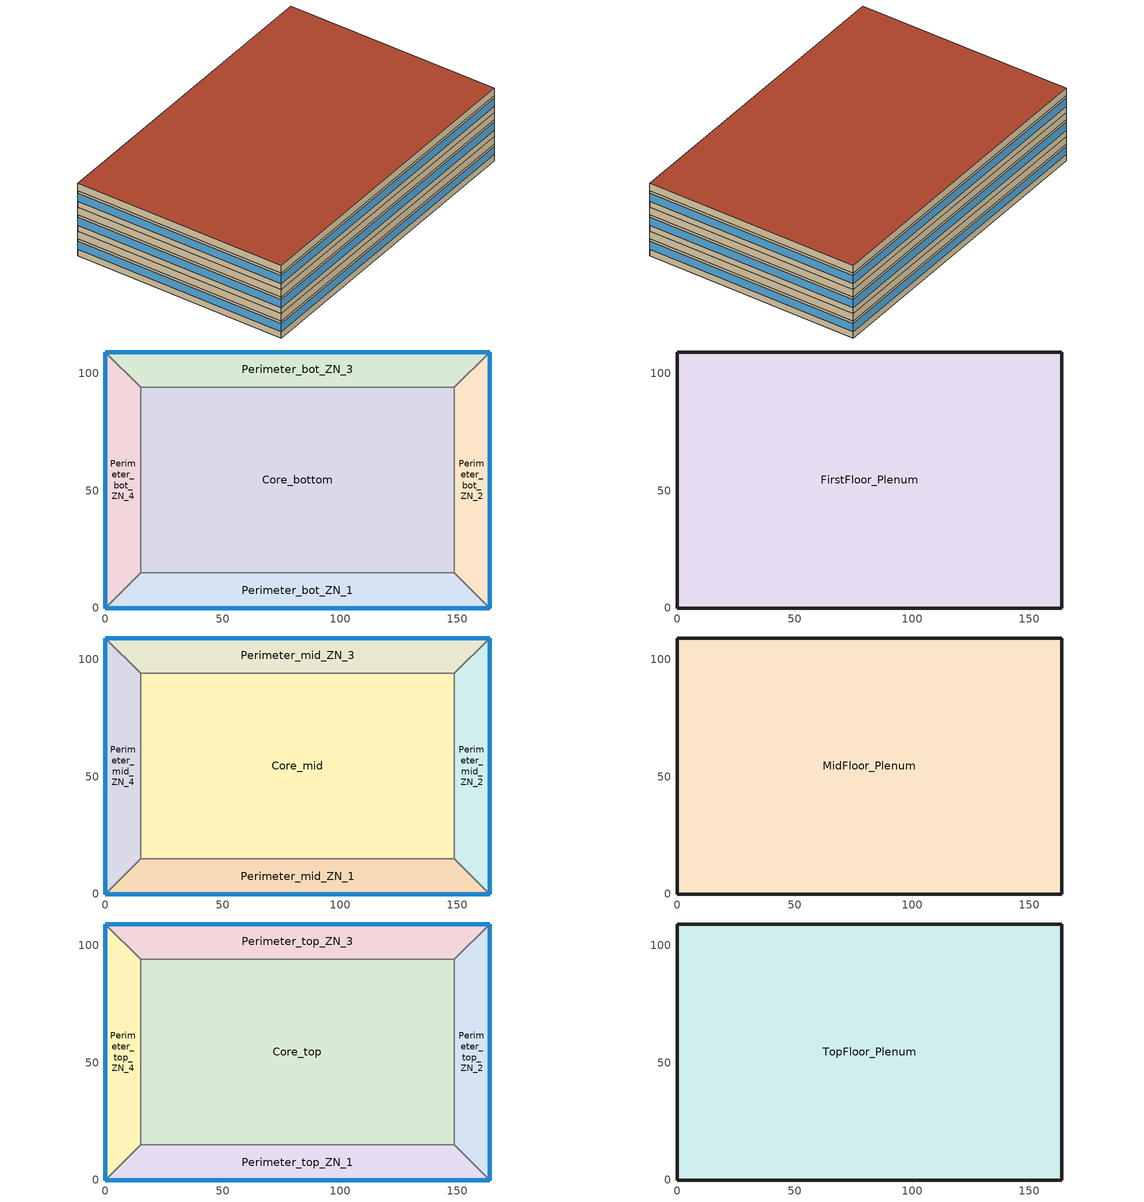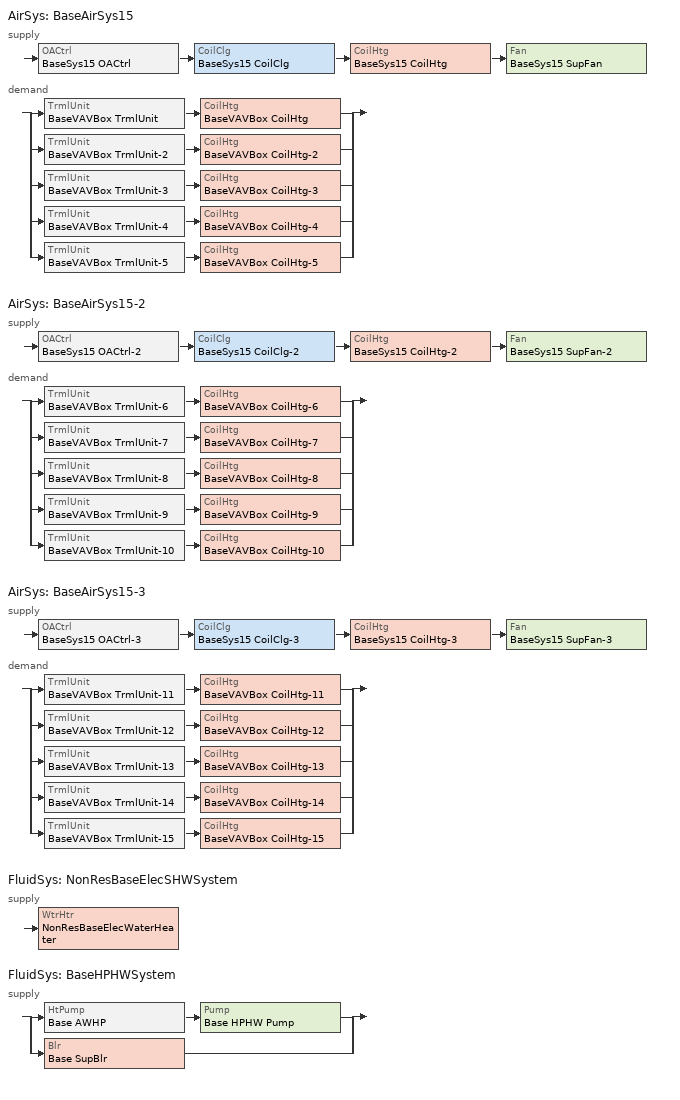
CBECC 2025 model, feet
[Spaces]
Core_bottom
 floor ground: 148.75,94.16 148.75,15 15,15 15,94.16 z0
 wall to Perimeter_bot_ZN_2: 148.75,15 148.75,94.16 z0:9
 wall to Perimeter_bot_ZN_3: 148.75,94.16 15,94.16 z0:9
 wall to Perimeter_bot_ZN_1: 15,15 148.75,15 z0:9
 wall to Perimeter_bot_ZN_4: 15,94.16 15,15 z0:9
Perimeter_bot_ZN_2
 floor ground: 163.75,109.17 163.75,0 148.75,15 148.75,94.16 z0
 wall outside: 163.75,0 163.75,109.17 z0:9
 wall to Perimeter_bot_ZN_1: 148.75,15 163.75,0 z0:9
 wall to Perimeter_bot_ZN_3: 163.75,109.17 148.75,94.16 z0:9
 window (Base_AllCZ_FixedWindowU34): 163.75,0.01 163.75,109.16 z3.35:7.64
Perimeter_bot_ZN_3
 floor ground: 163.75,109.17 148.75,94.16 15,94.16 0,109.17 z0
 wall outside: 163.75,109.17 0,109.17 z0:9
 wall to Perimeter_bot_ZN_4: 0,109.17 15,94.16 z0:9
 window (Base_AllCZ_FixedWindowU34): 163.75,109.17 0,109.17 z3.35:7.64
Perimeter_bot_ZN_1
 floor ground: 148.75,15 163.75,0 0,0 15,15 z0
 wall outside: 0,0 163.75,0 z0:9
 wall to Perimeter_bot_ZN_4: 15,15 0,0 z0:9
 window (Base_AllCZ_FixedWindowU34): 0,0 163.75,0 z3.35:7.64
Perimeter_bot_ZN_4
 floor ground: 0,109.17 15,94.16 15,15 0,0 z0
 wall outside: 0,109.17 0,0 z0:9
 window (Base_AllCZ_FixedWindowU34): 0,109.16 0,0.01 z3.35:7.64
FirstFloor_Plenum
 floor to Core_bottom: 148.75,94.16 148.75,15 15,15 15,94.16 z9
 floor to Perimeter_bot_ZN_1: 148.75,15 163.75,0 0,0 15,15 z9
 floor to Perimeter_bot_ZN_2: 163.75,109.17 163.75,0 148.75,15 148.75,94.16 z9
 floor to Perimeter_bot_ZN_3: 163.75,109.17 148.75,94.16 15,94.16 0,109.17 z9
 floor to Perimeter_bot_ZN_4: 0,109.17 15,94.16 15,15 0,0 z9
 wall outside: 163.75,0 163.75,109.17 0,109.17 0,0 163.75,0 z9:13
Core_mid
 floor to FirstFloor_Plenum: 148.75,94.16 148.75,15 15,15 15,94.16 z13
 wall to Perimeter_mid_ZN_2: 148.75,15 148.75,94.16 z13:22
 wall to Perimeter_mid_ZN_3: 148.75,94.16 15,94.16 z13:22
 wall to Perimeter_mid_ZN_1: 15,15 148.75,15 z13:22
 wall to Perimeter_mid_ZN_4: 15,94.16 15,15 z13:22
Perimeter_mid_ZN_2
 floor to FirstFloor_Plenum: 163.75,109.17 163.75,0 148.75,15 148.75,94.16 z13
 wall outside: 163.75,0 163.75,109.17 z13:22
 wall to Perimeter_mid_ZN_1: 148.75,15 163.75,0 z13:22
 wall to Perimeter_mid_ZN_3: 163.75,109.17 148.75,94.16 z13:22
 window (Base_AllCZ_FixedWindowU34): 163.75,0.01 163.75,109.16 z16.35:20.64
Perimeter_mid_ZN_3
 floor to FirstFloor_Plenum: 163.75,109.17 148.75,94.16 15,94.16 0,109.17 z13
 wall outside: 163.75,109.17 0,109.17 z13:22
 wall to Perimeter_mid_ZN_4: 0,109.17 15,94.16 z13:22
 window (Base_AllCZ_FixedWindowU34): 163.75,109.17 0,109.17 z16.35:20.64
Perimeter_mid_ZN_1
 floor to FirstFloor_Plenum: 148.75,15 163.75,0 0,0 15,15 z13
 wall outside: 0,0 163.75,0 z13:22
 wall to Perimeter_mid_ZN_4: 15,15 0,0 z13:22
 window (Base_AllCZ_FixedWindowU34): 0,0 163.75,0 z16.35:20.64
Perimeter_mid_ZN_4
 floor to FirstFloor_Plenum: 0,109.17 15,94.16 15,15 0,0 z13
 wall outside: 0,109.17 0,0 z13:22
 window (Base_AllCZ_FixedWindowU34): 0,109.16 0,0.01 z16.35:20.64
MidFloor_Plenum
 floor to Core_mid: 148.75,94.16 148.75,15 15,15 15,94.16 z22
 floor to Perimeter_mid_ZN_1: 148.75,15 163.75,0 0,0 15,15 z22
 floor to Perimeter_mid_ZN_2: 163.75,109.17 163.75,0 148.75,15 148.75,94.16 z22
 floor to Perimeter_mid_ZN_3: 163.75,109.17 148.75,94.16 15,94.16 0,109.17 z22
 floor to Perimeter_mid_ZN_4: 0,109.17 15,94.16 15,15 0,0 z22
 wall outside: 163.75,0 163.75,109.17 0,109.17 0,0 163.75,0 z22:26
Core_top
 floor to MidFloor_Plenum: 148.75,94.16 148.75,15 15,15 15,94.16 z26
 wall to Perimeter_top_ZN_2: 148.75,15 148.75,94.16 z26:35
 wall to Perimeter_top_ZN_3: 148.75,94.16 15,94.16 z26:35
 wall to Perimeter_top_ZN_1: 15,15 148.75,15 z26:35
 wall to Perimeter_top_ZN_4: 15,94.16 15,15 z26:35
Perimeter_top_ZN_2
 floor to MidFloor_Plenum: 163.75,109.17 163.75,0 148.75,15 148.75,94.16 z26
 wall outside: 163.75,0 163.75,109.17 z26:35
 wall to Perimeter_top_ZN_1: 148.75,15 163.75,0 z26:35
 wall to Perimeter_top_ZN_3: 163.75,109.17 148.75,94.16 z26:35
 window (Base_AllCZ_FixedWindowU34): 163.75,0.01 163.75,109.16 z29.35:33.64
Perimeter_top_ZN_3
 floor to MidFloor_Plenum: 163.75,109.17 148.75,94.16 15,94.16 0,109.17 z26
 wall outside: 163.75,109.17 0,109.17 z26:35
 wall to Perimeter_top_ZN_4: 0,109.17 15,94.16 z26:35
 window (Base_AllCZ_FixedWindowU34): 163.75,109.17 0,109.17 z29.35:33.64
Perimeter_top_ZN_1
 floor to MidFloor_Plenum: 148.75,15 163.75,0 0,0 15,15 z26
 wall outside: 0,0 163.75,0 z26:35
 wall to Perimeter_top_ZN_4: 15,15 0,0 z26:35
 window (Base_AllCZ_FixedWindowU34): 0,0 163.75,0 z29.35:33.64
Perimeter_top_ZN_4
 floor to MidFloor_Plenum: 0,109.17 15,94.16 15,15 0,0 z26
 wall outside: 0,109.17 0,0 z26:35
 window (Base_AllCZ_FixedWindowU34): 0,109.16 0,0.01 z29.35:33.64
TopFloor_Plenum
 floor to Core_top: 148.75,94.16 148.75,15 15,15 15,94.16 z35
 floor to Perimeter_top_ZN_1: 148.75,15 163.75,0 0,0 15,15 z35
 floor to Perimeter_top_ZN_2: 163.75,109.17 163.75,0 148.75,15 148.75,94.16 z35
 floor to Perimeter_top_ZN_3: 163.75,109.17 148.75,94.16 15,94.16 0,109.17 z35
 floor to Perimeter_top_ZN_4: 0,109.17 15,94.16 15,15 0,0 z35
 wall outside: 163.75,0 163.75,109.17 0,109.17 0,0 163.75,0 z35:39
 roof outside: 163.75,0 163.75,109.17 0,109.17 0,0 z39
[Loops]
AirSys 'BaseAirSys15'
 supply: OACtrl 'BaseSys15 OACtrl' > CoilClg 'BaseSys15 CoilClg' > CoilHtg 'BaseSys15 CoilHtg' > Fan 'BaseSys15 SupFan'
 demand: split
  | TrmlUnit 'BaseVAVBox TrmlUnit' > CoilHtg 'BaseVAVBox CoilHtg'
  | TrmlUnit 'BaseVAVBox TrmlUnit-2' > CoilHtg 'BaseVAVBox CoilHtg-2'
  | TrmlUnit 'BaseVAVBox TrmlUnit-3' > CoilHtg 'BaseVAVBox CoilHtg-3'
  | TrmlUnit 'BaseVAVBox TrmlUnit-4' > CoilHtg 'BaseVAVBox CoilHtg-4'
  | TrmlUnit 'BaseVAVBox TrmlUnit-5' > CoilHtg 'BaseVAVBox CoilHtg-5'
AirSys 'BaseAirSys15-2'
 supply: OACtrl 'BaseSys15 OACtrl-2' > CoilClg 'BaseSys15 CoilClg-2' > CoilHtg 'BaseSys15 CoilHtg-2' > Fan 'BaseSys15 SupFan-2'
 demand: split
  | TrmlUnit 'BaseVAVBox TrmlUnit-6' > CoilHtg 'BaseVAVBox CoilHtg-6'
  | TrmlUnit 'BaseVAVBox TrmlUnit-7' > CoilHtg 'BaseVAVBox CoilHtg-7'
  | TrmlUnit 'BaseVAVBox TrmlUnit-8' > CoilHtg 'BaseVAVBox CoilHtg-8'
  | TrmlUnit 'BaseVAVBox TrmlUnit-9' > CoilHtg 'BaseVAVBox CoilHtg-9'
  | TrmlUnit 'BaseVAVBox TrmlUnit-10' > CoilHtg 'BaseVAVBox CoilHtg-10'
AirSys 'BaseAirSys15-3'
 supply: OACtrl 'BaseSys15 OACtrl-3' > CoilClg 'BaseSys15 CoilClg-3' > CoilHtg 'BaseSys15 CoilHtg-3' > Fan 'BaseSys15 SupFan-3'
 demand: split
  | TrmlUnit 'BaseVAVBox TrmlUnit-11' > CoilHtg 'BaseVAVBox CoilHtg-11'
  | TrmlUnit 'BaseVAVBox TrmlUnit-12' > CoilHtg 'BaseVAVBox CoilHtg-12'
  | TrmlUnit 'BaseVAVBox TrmlUnit-13' > CoilHtg 'BaseVAVBox CoilHtg-13'
  | TrmlUnit 'BaseVAVBox TrmlUnit-14' > CoilHtg 'BaseVAVBox CoilHtg-14'
  | TrmlUnit 'BaseVAVBox TrmlUnit-15' > CoilHtg 'BaseVAVBox CoilHtg-15'
FluidSys 'NonResBaseElecSHWSystem'
 supply: WtrHtr 'NonResBaseElecWaterHeater'
FluidSys 'BaseHPHWSystem'
 supply: split
  | HtPump 'Base AWHP' > Pump 'Base HPHW Pump'
  | Blr 'Base SupBlr'
[Proj]
Med Office PVAV PFPB: StdDesignCompactDistYear=2025; StdDesignDrnWtrHtRecYear=2025; EffMetric=SEER2/EER2/HSPF2; ZipCode=90045; NetEnergyMeteringTDVAdj=3.3618; NetEnergyMeteringNSCAdj=0; AirBarrier=Air barrier - not verified; HaveShwrDrnHtRecov=0
[Bldg]
OfficeMedium: TotStoryCnt=3; AboveGrdStoryCnt=3
[FenCons]
Base_AllCZ_FixedWindowU34: FenType=VerticalFenestration; FenProdType=FixedWindow; AssmContext=Manufactured; CertificationMthd=NFRCRated
[SpcFuncDefaults]
Office Mod Defaults: SpcFunc=Office Area (>250 square feet)
[Story]
BottomFlr; MidFlr; TopFloor
[Spc]
Name | Story | CondgType | ThrmlZnRef | Vol | SpcFuncDefaultsRef | SecSide100PctControlled
Core_bottom | BottomFlr | DirectlyConditioned | Core_bottom Thermal Zone | 95280.3 | Office Mod Defaults
Perimeter_bot_ZN_1 | BottomFlr | DirectlyConditioned | Perimeter_bot_ZN_1 Thermal Zone | 20085.9 | Office Mod Defaults
Perimeter_bot_ZN_2 | BottomFlr |  | Perimeter_bot_ZN_2 Thermal Zone | 12716.1 | Office Mod Defaults
Perimeter_bot_ZN_3 | BottomFlr |  | Perimeter_bot_ZN_3 Thermal Zone | 20085.9 | Office Mod Defaults
Perimeter_bot_ZN_4 | BottomFlr |  | Perimeter_bot_ZN_4 Thermal Zone | 12715.2 | Office Mod Defaults
FirstFloor_Plenum | BottomFlr | Plenum | FirstFloor_Plenum Thermal Zone | 71503.7
Core_mid | MidFlr |  | Core_mid Thermal Zone | 95280.3 | Office Mod Defaults
Perimeter_mid_ZN_1 | MidFlr |  | Perimeter_mid_ZN_1 Thermal Zone | 20085.9 | Office Mod Defaults
Perimeter_mid_ZN_2 | MidFlr |  | Perimeter_mid_ZN_2 Thermal Zone | 12716.1 | Office Mod Defaults
Perimeter_mid_ZN_3 | MidFlr |  | Perimeter_mid_ZN_3 Thermal Zone | 20085.9 | Office Mod Defaults
Perimeter_mid_ZN_4 | MidFlr |  | Perimeter_mid_ZN_4 Thermal Zone | 12715.2 | Office Mod Defaults
MidFloor_Plenum | MidFlr | Plenum | MidFloor_Plenum Thermal Zone | 71503.7
Core_top | TopFloor |  | Core_top Thermal Zone | 95280.3 | Office Mod Defaults | 1
Perimeter_top_ZN_1 | TopFloor |  | Perimeter_top_ZN_1 Thermal Zone | 20085.9 | Office Mod Defaults
Perimeter_top_ZN_2 | TopFloor |  | Perimeter_top_ZN_2 Thermal Zone | 12716.1 | Office Mod Defaults
Perimeter_top_ZN_3 | TopFloor |  | Perimeter_top_ZN_3 Thermal Zone | 20085.9 | Office Mod Defaults
Perimeter_top_ZN_4 | TopFloor |  | Perimeter_top_ZN_4 Thermal Zone | 12715.2 | Office Mod Defaults
TopFloor_Plenum | TopFloor | Plenum | TopFloor_Plenum Thermal Zone | 71503.7
[ThrmlZn]
Core_bottom Thermal Zone; Perimeter_bot_ZN_1 Thermal Zone; Perimeter_bot_ZN_2 Thermal Zone; Perimeter_bot_ZN_3 Thermal Zone; Perimeter_bot_ZN_4 Thermal Zone; FirstFloor_Plenum Thermal Zone; Core_mid Thermal Zone; Perimeter_mid_ZN_1 Thermal Zone; Perimeter_mid_ZN_2 Thermal Zone; Perimeter_mid_ZN_3 Thermal Zone; Perimeter_mid_ZN_4 Thermal Zone; MidFloor_Plenum Thermal Zone; Core_top Thermal Zone; Perimeter_top_ZN_1 Thermal Zone; Perimeter_top_ZN_2 Thermal Zone; Perimeter_top_ZN_3 Thermal Zone; Perimeter_top_ZN_4 Thermal Zone; TopFloor_Plenum Thermal Zone
[AirSys] Type=PVAV; BaseSysNum=15; UnitaryCat=AC
Name | SupAirSegRef | RetAirSegRef | OACtrlRef
BaseAirSys15 | BaseSys15 SupAirSeg | BaseSys15 RetAirSeg | BaseSys15 OACtrl
BaseAirSys15-2 | BaseSys15 SupAirSeg-2 | BaseSys15 RetAirSeg-2 | BaseSys15 OACtrl-2
BaseAirSys15-3 | BaseSys15 SupAirSeg-3 | BaseSys15 RetAirSeg-3 | BaseSys15 OACtrl-3
[AirSeg]
Name | Sys | Type | CoilClgRef | CoilHtgRef | FanRef
BaseSys15 SupAirSeg | BaseAirSys15 | Supply | BaseSys15 CoilClg | BaseSys15 CoilHtg | BaseSys15 SupFan
BaseSys15 RetAirSeg | BaseAirSys15 | Return
BaseSys15 SupAirSeg-2 | BaseAirSys15-2 | Supply | BaseSys15 CoilClg-2 | BaseSys15 CoilHtg-2 | BaseSys15 SupFan-2
BaseSys15 RetAirSeg-2 | BaseAirSys15-2 | Return
BaseSys15 SupAirSeg-3 | BaseAirSys15-3 | Supply | BaseSys15 CoilClg-3 | BaseSys15 CoilHtg-3 | BaseSys15 SupFan-3
BaseSys15 RetAirSeg-3 | BaseAirSys15-3 | Return
[CoilClg] Type=DirectExpansion
Name | Sys
BaseSys15 CoilClg | BaseAirSys15
BaseSys15 CoilClg-2 | BaseAirSys15-2
BaseSys15 CoilClg-3 | BaseAirSys15-3
[CoilHtg] Type=HotWater
Name | Sys
BaseSys15 CoilHtg; BaseVAVBox CoilHtg; BaseVAVBox CoilHtg-2; BaseVAVBox CoilHtg-3; BaseVAVBox CoilHtg-4; BaseVAVBox CoilHtg-5 | BaseAirSys15
BaseSys15 CoilHtg-2; BaseVAVBox CoilHtg-6; BaseVAVBox CoilHtg-7; BaseVAVBox CoilHtg-8; BaseVAVBox CoilHtg-9; BaseVAVBox CoilHtg-10 | BaseAirSys15-2
BaseSys15 CoilHtg-3; BaseVAVBox CoilHtg-11; BaseVAVBox CoilHtg-12; BaseVAVBox CoilHtg-13; BaseVAVBox CoilHtg-14; BaseVAVBox CoilHtg-15 | BaseAirSys15-3
[Fan] CtrlMthd=VariableSpeedDrive
Name | Sys
BaseSys15 SupFan | BaseAirSys15
BaseSys15 SupFan-2 | BaseAirSys15-2
BaseSys15 SupFan-3 | BaseAirSys15-3
[OACtrl]
Name | Sys | AirSegSupRef | AirSegRetRef
BaseSys15 OACtrl | BaseAirSys15 | BaseSys15 SupAirSeg | BaseSys15 RetAirSeg
BaseSys15 OACtrl-2 | BaseAirSys15-2 | BaseSys15 SupAirSeg-2 | BaseSys15 RetAirSeg-2
BaseSys15 OACtrl-3 | BaseAirSys15-3 | BaseSys15 SupAirSeg-3 | BaseSys15 RetAirSeg-3
[TrmlUnit] Type=VAVReheatBox
Name | Sys | CoilHtgRef
BaseVAVBox TrmlUnit | BaseAirSys15 | BaseVAVBox CoilHtg
BaseVAVBox TrmlUnit-2 | BaseAirSys15 | BaseVAVBox CoilHtg-2
BaseVAVBox TrmlUnit-3 | BaseAirSys15 | BaseVAVBox CoilHtg-3
BaseVAVBox TrmlUnit-4 | BaseAirSys15 | BaseVAVBox CoilHtg-4
BaseVAVBox TrmlUnit-5 | BaseAirSys15 | BaseVAVBox CoilHtg-5
BaseVAVBox TrmlUnit-6 | BaseAirSys15-2 | BaseVAVBox CoilHtg-6
BaseVAVBox TrmlUnit-7 | BaseAirSys15-2 | BaseVAVBox CoilHtg-7
BaseVAVBox TrmlUnit-8 | BaseAirSys15-2 | BaseVAVBox CoilHtg-8
BaseVAVBox TrmlUnit-9 | BaseAirSys15-2 | BaseVAVBox CoilHtg-9
BaseVAVBox TrmlUnit-10 | BaseAirSys15-2 | BaseVAVBox CoilHtg-10
BaseVAVBox TrmlUnit-11 | BaseAirSys15-3 | BaseVAVBox CoilHtg-11
BaseVAVBox TrmlUnit-12 | BaseAirSys15-3 | BaseVAVBox CoilHtg-12
BaseVAVBox TrmlUnit-13 | BaseAirSys15-3 | BaseVAVBox CoilHtg-13
BaseVAVBox TrmlUnit-14 | BaseAirSys15-3 | BaseVAVBox CoilHtg-14
BaseVAVBox TrmlUnit-15 | BaseAirSys15-3 | BaseVAVBox CoilHtg-15
[FluidSys] IsBaseSys=1
Name | Type | WtrHtrRef | HtPumpRef
NonResBaseElecSHWSystem | ServiceHotWater | NonResBaseElecWaterHeater
BaseHPHWSystem | HotWater |  | Base AWHP
[WtrHtr]
NonResBaseElecWaterHeater: Sys=NonResBaseElecSHWSystem; Status=New; FluidSegOutRef=NonResBaseElecSHWPriSupSeg; FluidSegMakeupRef=NonResBaseElecSHWMuniInlet; BaseSysNum=2; FuelSrc=Electricity
[FluidSeg]
Name | Sys | Type | Src
NonResBaseElecSHWPriSupSeg | NonResBaseElecSHWSystem | PrimarySupply
NonResBaseElecSHWMuniInlet | NonResBaseElecSHWSystem | MakeupFluid | MunicipalWater
BaseHPHWPriSupSeg | BaseHPHWSystem | PrimarySupply
BaseHPHWPriRetSeg | BaseHPHWSystem | PrimaryReturn
[HtPump]
Base AWHP: Sys=BaseHPHWSystem; PumpRef=Base HPHW Pump
[Pump]
Base HPHW Pump: Sys=BaseHPHWSystem
[Blr]
Base SupBlr: Sys=BaseHPHWSystem
